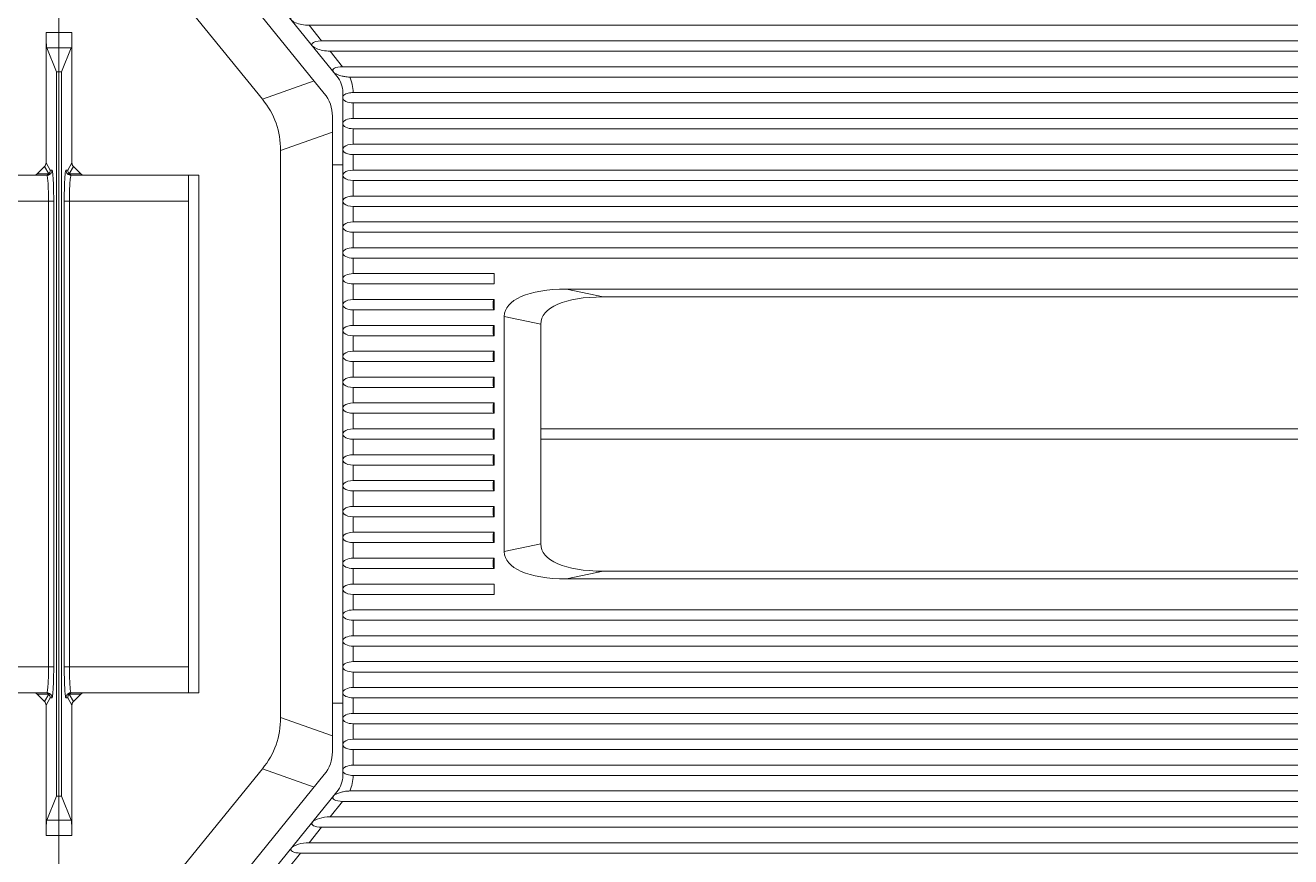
# Model space of a CAD drawing. Header units: millimetres. Extents: x 2185 to 26698, y 9658 to 17427.
# Drawn here: x 17420.1 to 17664.6, y 15664 to 15824.7 of the extents above; entities that cross this region are included whole.
import ezdxf

# ---------------------------------------------------------------- set-up
doc = ezdxf.new("R2010")
doc.units = ezdxf.units.MM
doc.linetypes.add('SLD-实线', pattern=[0])
doc.layers.add('文字层', color=8, linetype='SLD-实线', lineweight=15)

# ---------------------------------------------------------------- blocks, each defined once
blk = doc.blocks.new('76128193')
at = {"color": 7, "linetype": 'Continuous'}
for p, q in [((-4020.43, 2581.93), (-4020.43, 2041.93)), ((-3060.43, 2517.58), (-3060.43, 2106.28)), ((-3987.87, 2407.16), (-3966.72, 2381.11)), ((-3969.17, 2377.77), (-3989.32, 2402.6)), ((-3997.08, 2396.29), (-3981.11, 2376.62)), ((-4017.93, 2389.53), (-4020.43, 2389.53)), ((-4017.93, 2389.53), (-4017.93, 2364.35)), ((-3969.69, 2387.93), (-3972.12, 2390.93)), ((-3972.12, 2390.93), (-3760.64, 2390.93)), ((-3060.43, 2389.53), (-3062.93, 2389.53)), ((-3062.93, 2364.35), (-3062.93, 2389.53)), ((-4018.08, 2386.56), (-4020.43, 2386.56)), ((-4018.08, 2386.56), (-4019.93, 2381.93)), ((-3758.12, 2387.93), (-3969.69, 2387.93)), ((-3060.43, 2386.56), (-3062.79, 2386.56)), ((-3060.93, 2381.93), (-3062.79, 2386.56)), ((-3965.63, 2382.93), (-3968.06, 2385.93)), ((-3968.06, 2385.93), (-3756.44, 2385.93)), ((-4020.43, 2381.93), (-4019.93, 2381.93)), ((-4019.93, 2381.93), (-4019.93, 2241.93)), ((-3753.93, 2382.93), (-3965.63, 2382.93)), ((-3060.93, 2381.93), (-3060.43, 2381.93)), ((-3060.93, 2241.93), (-3060.93, 2381.93)), ((-3971.11, 2380.17), (-3981.11, 2376.62)), ((-3964.27, 2380.93), (-3752.25, 2380.93)), ((-3965.6, 2245.91), (-3965.6, 2377.95)), ((-3749.73, 2377.93), (-3963.6, 2377.93)), ((-3963.6, 2372.93), (-3963.6, 2375.93)), ((-3963.6, 2375.93), (-3748.05, 2375.93)), ((-3967.6, 2373.36), (-3967.6, 2250.5)), ((-3745.53, 2372.93), (-3963.6, 2372.93)), ((-3977.6, 2366.73), (-3967.6, 2370.28)), ((-3963.6, 2367.93), (-3963.6, 2370.93)), ((-3963.6, 2370.93), (-3743.86, 2370.93)), ((-3977.6, 2366.73), (-3977.6, 2257.13)), ((-3741.34, 2367.93), (-3963.6, 2367.93)), ((-4017.93, 2364.35), (-4018.74, 2362.93)), ((-3963.6, 2362.93), (-3963.6, 2365.93)), ((-3963.6, 2365.93), (-3739.66, 2365.93)), ((-3062.13, 2362.93), (-3062.93, 2364.35)), ((-4019.07, 2362.93), (-4018.74, 2362.93)), ((-4017.64, 2363.64), (-4018.45, 2362.23)), ((-4016.23, 2362.23), (-4018.45, 2362.23)), ((-4018.07, 2361.93), (-3993.39, 2361.93)), ((-4016.23, 2362.23), (-4017.64, 2363.64)), ((-3995.39, 2261.93), (-3995.39, 2361.93)), ((-3993.39, 2261.93), (-3993.39, 2361.93)), ((-3965.6, 2363.93), (-3967.6, 2363.93)), ((-3737.14, 2362.93), (-3963.6, 2362.93)), ((-3086.79, 2361.93), (-3062.79, 2361.93)), ((-3063.23, 2363.64), (-3064.64, 2362.23)), ((-3062.42, 2362.23), (-3064.64, 2362.23)), ((-3063.23, 2363.64), (-3062.42, 2362.23)), ((-3062.13, 2362.93), (-3061.79, 2362.93)), ((-3963.6, 2357.93), (-3963.6, 2360.93)), ((-3963.6, 2360.93), (-3735.47, 2360.93)), ((-4019.41, 2266.93), (-4019.41, 2356.93)), ((-4019.41, 2356.93), (-4018.42, 2356.93)), ((-4018.42, 2356.93), (-4018.42, 2266.93)), ((-3995.39, 2356.93), (-4018.42, 2356.93)), ((-3732.95, 2357.93), (-3963.6, 2357.93)), ((-3061.45, 2356.93), (-3084.79, 2356.93)), ((-3062.45, 2266.93), (-3062.45, 2356.93)), ((-3061.45, 2356.93), (-3061.45, 2266.93)), ((-3963.6, 2352.93), (-3963.6, 2355.93)), ((-3963.6, 2355.93), (-3731.27, 2355.93)), ((-3728.75, 2352.93), (-3963.6, 2352.93)), ((-3963.6, 2347.93), (-3963.6, 2350.93)), ((-3963.6, 2350.93), (-3727.07, 2350.93)), ((-3724.56, 2347.93), (-3963.6, 2347.93)), ((-3963.6, 2342.93), (-3963.6, 2345.93)), ((-3963.6, 2345.93), (-3722.86, 2345.93)), ((-3936.38, 2342.93), (-3963.6, 2342.93)), ((-3936.38, 2342.93), (-3936.38, 2340.93)), ((-3963.6, 2337.93), (-3963.6, 2340.93)), ((-3963.6, 2340.93), (-3936.38, 2340.93)), ((-3915.31, 2338.43), (-3922.37, 2339.93)), ((-3922.37, 2339.93), (-3722.68, 2339.93)), ((-3936.38, 2337.93), (-3963.6, 2337.93)), ((-3936.56, 2337.49), (-3936.56, 2336.37)), ((-3936.38, 2337.93), (-3936.38, 2335.93)), ((-3726.36, 2338.43), (-3915.31, 2338.43)), ((-3963.6, 2332.93), (-3963.6, 2335.93)), ((-3963.6, 2335.93), (-3936.38, 2335.93)), ((-3936.38, 2332.93), (-3963.6, 2332.93)), ((-3936.56, 2332.49), (-3936.56, 2331.37)), ((-3936.38, 2332.93), (-3936.38, 2330.93)), ((-3934.4, 2289.19), (-3934.4, 2334.67)), ((-3934.4, 2334.67), (-3927.34, 2333.17)), ((-3927.34, 2333.17), (-3927.35, 2312.93)), ((-3963.6, 2327.93), (-3963.6, 2330.93)), ((-3963.6, 2330.93), (-3936.38, 2330.93)), ((-3936.38, 2327.93), (-3963.6, 2327.93)), ((-3936.38, 2327.93), (-3936.38, 2325.93)), ((-3963.6, 2322.93), (-3963.6, 2325.93)), ((-3963.6, 2325.93), (-3936.38, 2325.93)), ((-3936.56, 2327.49), (-3936.56, 2326.37)), ((-3936.38, 2322.93), (-3963.6, 2322.93)), ((-3936.38, 2322.93), (-3936.38, 2320.93)), ((-3963.6, 2317.93), (-3963.6, 2320.93)), ((-3963.6, 2320.93), (-3936.38, 2320.93)), ((-3936.56, 2322.49), (-3936.56, 2321.37)), ((-3936.38, 2317.93), (-3963.6, 2317.93)), ((-3936.38, 2317.93), (-3936.38, 2315.93)), ((-3963.6, 2312.93), (-3963.6, 2315.93)), ((-3963.6, 2315.93), (-3936.38, 2315.93)), ((-3936.56, 2317.49), (-3936.56, 2316.37)), ((-3936.38, 2312.93), (-3963.6, 2312.93)), ((-3936.38, 2312.93), (-3936.38, 2310.93)), ((-3927.35, 2312.93), (-3927.35, 2310.93)), ((-3927.34, 2312.93), (-3716.01, 2312.93)), ((-3963.6, 2307.93), (-3963.6, 2310.93)), ((-3963.6, 2310.93), (-3936.38, 2310.93)), ((-3936.56, 2312.49), (-3936.56, 2311.37)), ((-3927.35, 2310.93), (-3927.34, 2290.69)), ((-3927.34, 2310.93), (-3716.01, 2310.93)), ((-3936.38, 2307.93), (-3963.6, 2307.93)), ((-3963.6, 2302.93), (-3963.6, 2305.93)), ((-3963.6, 2305.93), (-3936.38, 2305.93)), ((-3936.56, 2307.49), (-3936.56, 2306.37)), ((-3936.38, 2307.93), (-3936.38, 2305.93)), ((-3936.38, 2302.93), (-3963.6, 2302.93)), ((-3963.6, 2297.93), (-3963.6, 2300.93)), ((-3963.6, 2300.93), (-3936.38, 2300.93)), ((-3936.56, 2302.49), (-3936.56, 2301.37)), ((-3936.38, 2302.93), (-3936.38, 2300.93)), ((-3936.38, 2297.93), (-3963.6, 2297.93)), ((-3963.6, 2292.93), (-3963.6, 2295.93)), ((-3963.6, 2295.93), (-3936.38, 2295.93)), ((-3936.56, 2297.49), (-3936.56, 2296.37)), ((-3936.38, 2297.93), (-3936.38, 2295.93)), ((-3936.38, 2292.93), (-3963.6, 2292.93)), ((-3963.6, 2287.93), (-3963.6, 2290.93)), ((-3963.6, 2290.93), (-3936.38, 2290.93)), ((-3936.56, 2292.49), (-3936.56, 2291.37)), ((-3936.38, 2292.93), (-3936.38, 2290.93)), ((-3927.34, 2290.69), (-3934.4, 2289.19)), ((-3936.38, 2287.93), (-3963.6, 2287.93)), ((-3936.56, 2287.49), (-3936.56, 2286.37)), ((-3936.38, 2287.93), (-3936.38, 2285.93)), ((-3963.6, 2282.93), (-3963.6, 2285.93)), ((-3963.6, 2285.93), (-3936.38, 2285.93)), ((-3922.37, 2283.93), (-3915.31, 2285.43)), ((-3722.68, 2283.93), (-3922.37, 2283.93)), ((-3915.31, 2285.43), (-3726.36, 2285.43)), ((-3936.38, 2282.93), (-3963.6, 2282.93)), ((-3936.38, 2282.93), (-3936.38, 2280.93)), ((-3963.6, 2277.93), (-3963.6, 2280.93)), ((-3963.6, 2280.93), (-3936.38, 2280.93)), ((-3722.86, 2277.93), (-3963.6, 2277.93)), ((-3963.6, 2272.93), (-3963.6, 2275.93)), ((-3963.6, 2275.93), (-3724.56, 2275.93)), ((-3727.07, 2272.93), (-3963.6, 2272.93)), ((-3963.6, 2267.93), (-3963.6, 2270.93)), ((-3963.6, 2270.93), (-3728.75, 2270.93)), ((-4019.41, 2266.93), (-3995.39, 2266.93)), ((-3731.27, 2267.93), (-3963.6, 2267.93)), ((-3061.45, 2266.93), (-3062.45, 2266.93)), ((-3963.6, 2262.93), (-3963.6, 2265.93)), ((-3963.6, 2265.93), (-3732.95, 2265.93)), ((-4017.64, 2260.22), (-4018.45, 2261.64)), ((-4018.45, 2261.64), (-4016.23, 2261.63)), ((-4018.07, 2261.93), (-3993.39, 2261.93)), ((-4017.64, 2260.22), (-4016.23, 2261.63)), ((-3735.47, 2262.93), (-3963.6, 2262.93)), ((-3086.79, 2261.93), (-3062.79, 2261.93)), ((-3064.64, 2261.63), (-3062.42, 2261.64)), ((-3064.64, 2261.63), (-3063.23, 2260.22)), ((-3063.23, 2260.22), (-3062.42, 2261.64)), ((-4018.74, 2260.93), (-4019.07, 2260.93)), ((-4018.74, 2260.93), (-4017.93, 2259.52)), ((-4017.93, 2259.52), (-4017.93, 2234.33)), ((-3967.6, 2259.93), (-3965.6, 2259.93)), ((-3963.6, 2257.93), (-3963.6, 2260.93)), ((-3963.6, 2260.93), (-3737.14, 2260.93)), ((-3062.93, 2259.52), (-3062.13, 2260.93)), ((-3062.93, 2234.33), (-3062.93, 2259.52)), ((-3061.79, 2260.93), (-3062.13, 2260.93)), ((-3967.6, 2253.58), (-3977.6, 2257.13)), ((-3739.66, 2257.93), (-3963.6, 2257.93)), ((-3963.6, 2252.93), (-3963.6, 2255.93)), ((-3963.6, 2255.93), (-3741.34, 2255.93)), ((-3743.86, 2252.93), (-3963.6, 2252.93)), ((-3963.6, 2247.93), (-3963.6, 2250.93)), ((-3745.53, 2250.93), (-3963.6, 2250.93)), ((-3981.11, 2247.24), (-3997.08, 2227.57)), ((-3981.11, 2247.24), (-3971.11, 2243.69)), ((-3963.6, 2247.93), (-3748.05, 2247.93)), ((-3989.32, 2221.27), (-3969.17, 2246.09)), ((-3963.6, 2245.93), (-3749.73, 2245.93)), ((-3987.87, 2216.7), (-3966.72, 2242.76)), ((-3752.25, 2242.93), (-3964.27, 2242.93)), ((-4020.43, 2241.93), (-4019.93, 2241.93)), ((-4019.93, 2241.93), (-4018.08, 2237.3)), ((-3968.06, 2237.93), (-3965.63, 2240.93)), ((-3965.63, 2240.93), (-3753.93, 2240.93)), ((-3062.79, 2237.3), (-3060.93, 2241.93)), ((-3060.93, 2241.93), (-3060.43, 2241.93)), ((-4018.08, 2237.3), (-4020.43, 2237.3)), ((-3756.44, 2237.93), (-3968.06, 2237.93)), ((-3062.79, 2237.3), (-3060.43, 2237.3)), ((-3972.12, 2232.93), (-3969.69, 2235.93)), ((-3969.69, 2235.93), (-3758.12, 2235.93)), ((-4017.93, 2234.33), (-4020.43, 2234.33)), ((-3760.64, 2232.93), (-3972.12, 2232.93)), ((-3062.93, 2234.33), (-3060.43, 2234.33)), ((-3976.18, 2227.93), (-3973.74, 2230.93)), ((-3973.74, 2230.93), (-3762.32, 2230.93))]:
    blk.add_line(p, q, dxfattribs=at)
for points in [[(-4019.41, 2356.93), (-4019.26, 2356.93), (-4018.42, 2356.93)], [(-3061.45, 2266.93), (-3061.6, 2266.93), (-3084.79, 2266.93)]]:
    blk.add_lwpolyline(points, dxfattribs=at)
for centre, radius, start, end in [((-3970.6, 2377.95), 5, 0, 39.0635), ((-3970.6, 2377.95), 7, 359.8028, 25.1589), ((-3974.6, 2373.36), 7, 0, 39.0635), ((-3063.13, 2362.93), 1.01, 344.9807, 359.8007), ((-3974.6, 2250.5), 7, 320.9365, 0), ((-3970.6, 2245.91), 5, 320.9365, 0), ((-3970.6, 2245.91), 7, 334.8411, 0.1972)]:
    blk.add_arc(centre, radius, start, end, dxfattribs=at)
for centre, major_axis, ratio, start_param, end_param in [((-3972.93, 2391.93), (2.7, -0.34), 0.348244, 1.920197, 5.06179), ((-3062.76, 2389.53), (0, 3), 0.057143, -4.712389, -3.28349), ((-3968.87, 2386.93), (2.7, -0.34), 0.348244, 1.920197, 5.06179), ((-3964.82, 2381.93), (2.7, -0.34), 0.348244, 1.920197, 3.490993), ((-4385.53, 2227.59), (407.04, 144.4), 0.185229, -0.065614, 0.065614), ((-3963.6, 2376.93), (2, 0), 0.5, 3.141592, 4.712389), ((-3963.6, 2371.93), (2, 0), 0.5, 7.853982, 10.995574), ((-3963.6, 2366.93), (2, 0), 0.5, 1.570796, 4.712389), ((-4016.93, 2364.35), (0.499, 0.874), 0.993417, -4.191097, -3.406871), ((-4015.51, 2362.93), (1.01, 0), 0.987852, -2.362305, -1.570796), ((-3963.6, 2361.93), (2, 0), 0.5, 1.570796, 4.712389), ((-3963.6, 2356.93), (2, 0), 0.5, 1.570796, 4.712389), ((-3963.6, 2351.93), (2, 0), 0.5, 1.570796, 4.712389), ((-3963.6, 2346.93), (2, 0), 0.5, 7.853982, 10.995574), ((-3963.6, 2341.93), (2, 0), 0.5, 7.853982, 10.995574), ((-3913.95, 2330.99), (20.38, -4.33), 0.383888, 2.076385, 3.222994), ((-3963.6, 2336.93), (2, 0), 0.5, 1.570796, 4.712389), ((-3936.38, 2336.93), (0, 1), 0.216178, 0, 0.972159), ((-3906.89, 2329.49), (20.38, -4.33), 0.383888, 2.076385, 3.222994), ((-3936.38, 2336.93), (0, 1), 0.216178, -4.113752, -3.141593), ((-3963.6, 2331.93), (2, 0), 0.5, 1.570796, 4.712389), ((-3936.38, 2331.93), (0, 1), 0.216178, 0, 0.972159), ((-3936.38, 2331.93), (0, 1), 0.216178, -4.113752, -3.141593), ((-3963.6, 2326.93), (2, 0), 0.5, 1.570796, 4.712389), ((-3936.38, 2326.93), (0, 1), 0.216178, 0, 0.972159), ((-3936.38, 2326.93), (0, 1), 0.216178, -4.113752, -3.141593), ((-3963.6, 2321.93), (2, 0), 0.5, 1.570796, 4.712389), ((-3936.38, 2321.93), (0, 1), 0.216178, 0, 0.972159), ((-3936.38, 2321.93), (0, 1), 0.216178, -4.113752, -3.141593), ((-3963.6, 2316.93), (2, 0), 0.5, 1.570796, 4.712389), ((-3936.38, 2316.93), (0, 1), 0.216178, 0, 0.972159), ((-3936.38, 2316.93), (0, 1), 0.216178, -4.113752, -3.141593), ((-3963.6, 2311.93), (2, 0), 0.5, 1.570796, 4.712389), ((-3936.38, 2311.93), (0, 1), 0.216178, 0, 0.972159), ((-3936.38, 2311.93), (0, 1), 0.216178, -4.113752, -3.141593), ((-3963.6, 2306.93), (2, 0), 0.5, 1.570796, 4.712389), ((-3936.38, 2306.93), (0, 1), 0.216178, 0, 0.972159), ((-3936.38, 2306.93), (0, 1), 0.216178, -4.113752, -3.141593), ((-3963.6, 2301.93), (2, 0), 0.5, 1.570796, 4.712389), ((-3936.38, 2301.93), (0, 1), 0.216178, 0, 0.972159), ((-3936.38, 2301.93), (0, 1), 0.216178, -4.113752, -3.141593), ((-3963.6, 2296.93), (2, 0), 0.5, 1.570796, 4.712389), ((-3936.38, 2296.93), (0, 1), 0.216178, 0, 0.972159), ((-3936.38, 2296.93), (0, 1), 0.216178, -4.113752, -3.141593), ((-3963.6, 2291.93), (2, 0), 0.5, 1.570796, 4.712389), ((-3936.38, 2291.93), (0, 1), 0.216178, 0, 0.972159), ((-3936.38, 2291.93), (0, 1), 0.216178, -4.113752, -3.141593), ((-3913.95, 2292.87), (20.38, 4.33), 0.383888, 3.060192, 4.2068), ((-3906.89, 2294.37), (20.38, 4.33), 0.383888, 3.060192, 4.2068), ((-3963.6, 2286.93), (2, 0), 0.5, 7.853982, 10.995574), ((-3936.38, 2286.93), (0, 1), 0.216178, 0, 0.972159), ((-3936.38, 2286.93), (0, 1), 0.216178, -4.113752, -3.141593), ((-3963.6, 2281.93), (2, 0), 0.5, 1.570796, 4.712389), ((-3963.6, 2276.93), (2, 0), 0.5, 7.853982, 10.995574), ((-3963.6, 2271.93), (2, 0), 0.5, 7.853982, 10.995574), ((-3963.6, 2266.93), (2, 0), 0.5, 7.853982, 10.995574), ((-4015.51, 2260.93), (1.01, 0), 0.987852, 1.570796, 2.362305), ((-3963.6, 2261.93), (2, 0), 0.5, 7.853982, 10.995574), ((-3065.36, 2260.93), (1.01, 0), 0.987852, 0.779287, 1.570796), ((-4016.93, 2259.51), (-0.499, 0.874), 0.993417, 0.265278, 1.049504), ((-3063.94, 2259.51), (0.499, 0.874), 0.993417, -1.049504, -0.265278), ((-4385.53, 2396.27), (407.04, -144.4), 0.185229, -0.065614, 0.065614), ((-3963.6, 2256.93), (2, 0), 0.5, 7.853982, 10.995574), ((-3963.6, 2251.93), (2, 0), 0.5, 1.570796, 4.712389), ((-3963.6, 2246.93), (2, 0), 0.5, 1.570796, 3.141593), ((-3964.82, 2241.93), (2.7, 0.34), 0.348244, 9.075378, 10.646173), ((-4018.1, 2234.33), (0, 3), 0.057143, -1.570796, -0.141897), ((-3968.87, 2236.93), (2.7, 0.34), 0.348244, 7.504581, 10.646173), ((-3062.76, 2234.33), (0, 3), 0.057143, 0.141897, 1.570796), ((-3972.93, 2231.93), (2.7, 0.34), 0.348244, 7.504581, 10.646173)]:
    blk.add_ellipse(centre, major_axis=major_axis, ratio=ratio, start_param=start_param, end_param=end_param, dxfattribs=at)
for points in [[(-3967.2, 2381.69), (-3967.01, 2381.59), (-3966.81, 2381.5), (-3966.61, 2381.41)], [(-3965.39, 2377.4), (-3965.47, 2377.34), (-3965.55, 2377.26), (-3965.6, 2377.17)], [(-3062.93, 2364.35), (-3062.93, 2364.09), (-3063.05, 2363.82), (-3063.23, 2363.64)], [(-4018.71, 2362.67), (-4018.73, 2362.76), (-4018.74, 2362.84), (-4018.74, 2362.93)], [(-4018.45, 2362.23), (-4018.57, 2362.35), (-4018.66, 2362.51), (-4018.71, 2362.67)], [(-4017.74, 2361.93), (-4018, 2361.93), (-4018.27, 2362.04), (-4018.45, 2362.23)], [(-3064.64, 2362.23), (-3064.82, 2362.04), (-3065.1, 2361.93), (-3065.36, 2361.93)], [(-3063.12, 2361.93), (-3062.87, 2361.93), (-3062.6, 2362.04), (-3062.42, 2362.23)], [(-3062.42, 2362.23), (-3062.3, 2362.35), (-3062.21, 2362.51), (-3062.16, 2362.67)], [(-4018.74, 2260.93), (-4018.74, 2261.18), (-4018.63, 2261.46), (-4018.45, 2261.64)], [(-4018.45, 2261.64), (-4018.27, 2261.82), (-4018, 2261.93), (-4017.74, 2261.93)], [(-3062.42, 2261.64), (-3062.6, 2261.82), (-3062.87, 2261.93), (-3063.12, 2261.93)], [(-3062.13, 2260.93), (-3062.13, 2261.18), (-3062.24, 2261.46), (-3062.42, 2261.64)], [(-3965.6, 2246.69), (-3965.55, 2246.6), (-3965.47, 2246.52), (-3965.39, 2246.46)], [(-3965.39, 2246.46), (-3965.31, 2246.38), (-3965.21, 2246.32), (-3965.11, 2246.27)], [(-3966.61, 2242.45), (-3966.81, 2242.36), (-3967.01, 2242.27), (-3967.2, 2242.17)]]:
    blk.add_open_spline(points, degree=3, dxfattribs=at)
for points, knots in [([(-3966.61, 2381.41), (-3966.52, 2381.38), (-3966.17, 2381.25), (-3965.81, 2381.14), (-3965.54, 2381.08)], [0, 0, 0, 0, 0.2535, 1, 1, 1, 1]), ([(-3965.54, 2381.08), (-3965.44, 2381.06), (-3965.02, 2380.97), (-3964.59, 2380.93), (-3964.27, 2380.93)], [0, 0, 0, 0, 0.253446, 1, 1, 1, 1]), ([(-3963.6, 2377.93), (-3963.92, 2377.93), (-3964.55, 2377.86), (-3965.15, 2377.61), (-3965.39, 2377.4)], [0, 0, 0, 0, 0.495467, 1, 1, 1, 1]), ([(-4019.35, 2360.33), (-4019.34, 2360.8), (-4019.29, 2361.57), (-4019.23, 2362.34), (-4019.18, 2362.64)], [0, 0, 0, 0, 0.609853, 1, 1, 1, 1]), ([(-4019.18, 2362.64), (-4019.16, 2362.71), (-4019.15, 2362.8), (-4019.1, 2362.93), (-4019.07, 2362.93)], [0, 0, 0, 0, 0.711971, 1, 1, 1, 1]), ([(-4019.07, 2362.93), (-4019.07, 2362.68), (-4018.86, 2362.14), (-4018.33, 2361.93), (-4018.07, 2361.93)], [0, 0, 0, 0, 0.500295, 1, 1, 1, 1]), ([(-4018.39, 2358.84), (-4018.38, 2359.26), (-4018.35, 2360.01), (-4018.29, 2360.88), (-4018.23, 2361.41), (-4018.18, 2361.69), (-4018.14, 2361.84), (-4018.1, 2361.93), (-4018.07, 2361.93)], [0, 0, 0, 0, 0.403576, 0.718548, 0.834841, 0.921132, 0.975909, 1, 1, 1, 1]), ([(-3062.79, 2361.93), (-3062.75, 2361.93), (-3062.57, 2361.94), (-3062.39, 2362.01), (-3062.28, 2362.07)], [0, 0, 0, 0, 0.264373, 1, 1, 1, 1]), ([(-3062.79, 2361.93), (-3062.75, 2361.93), (-3062.7, 2361.75), (-3062.68, 2361.65), (-3062.66, 2361.55)], [0, 0, 0, 0, 0.286293, 1, 1, 1, 1]), ([(-3062.28, 2362.07), (-3062.14, 2362.15), (-3061.89, 2362.4), (-3061.79, 2362.75), (-3061.79, 2362.93)], [0, 0, 0, 0, 0.464106, 1, 1, 1, 1]), ([(-3061.79, 2362.93), (-3061.77, 2362.93), (-3061.73, 2362.84), (-3061.7, 2362.7), (-3061.65, 2362.44), (-3061.63, 2362.24), (-3061.62, 2362.12)], [0, 0, 0, 0, 0.082405, 0.272532, 0.579405, 1, 1, 1, 1]), ([(-3061.62, 2362.12), (-3061.61, 2362.01), (-3061.57, 2361.5), (-3061.54, 2360.98), (-3061.52, 2360.57)], [0, 0, 0, 0, 0.207406, 1, 1, 1, 1]), ([(-4019.41, 2356.93), (-4019.41, 2357.23), (-4019.41, 2358.36), (-4019.39, 2359.49), (-4019.35, 2360.33)], [0, 0, 0, 0, 0.264352, 1, 1, 1, 1]), ([(-3062.66, 2361.55), (-3062.6, 2361.19), (-3062.53, 2360.29), (-3062.49, 2359.38), (-3062.48, 2358.84)], [0, 0, 0, 0, 0.401337, 1, 1, 1, 1]), ([(-3061.52, 2360.57), (-3061.51, 2360.3), (-3061.47, 2359.09), (-3061.45, 2357.87), (-3061.45, 2356.93)], [0, 0, 0, 0, 0.22579, 1, 1, 1, 1]), ([(-4018.42, 2356.93), (-4018.42, 2357.09), (-4018.41, 2357.73), (-4018.4, 2358.37), (-4018.39, 2358.84)], [0, 0, 0, 0, 0.256074, 1, 1, 1, 1]), ([(-3062.48, 2358.84), (-3062.47, 2358.69), (-3062.46, 2358.05), (-3062.45, 2357.41), (-3062.45, 2356.93)], [0, 0, 0, 0, 0.241392, 1, 1, 1, 1]), ([(-4019.34, 2263.29), (-4019.36, 2263.56), (-4019.4, 2264.78), (-4019.41, 2265.99), (-4019.41, 2266.93)], [0, 0, 0, 0, 0.22579, 1, 1, 1, 1]), ([(-4018.39, 2265.02), (-4018.39, 2265.17), (-4018.41, 2265.81), (-4018.42, 2266.45), (-4018.42, 2266.93)], [0, 0, 0, 0, 0.241392, 1, 1, 1, 1]), ([(-3062.45, 2266.93), (-3062.45, 2266.77), (-3062.45, 2266.13), (-3062.46, 2265.49), (-3062.48, 2265.02)], [0, 0, 0, 0, 0.256074, 1, 1, 1, 1]), ([(-3061.45, 2266.93), (-3061.45, 2266.63), (-3061.46, 2265.5), (-3061.48, 2264.36), (-3061.51, 2263.53)], [0, 0, 0, 0, 0.264389, 1, 1, 1, 1]), ([(-4018.2, 2262.31), (-4018.26, 2262.67), (-4018.33, 2263.57), (-4018.37, 2264.48), (-4018.39, 2265.02)], [0, 0, 0, 0, 0.401337, 1, 1, 1, 1]), ([(-3062.48, 2265.02), (-3062.49, 2264.6), (-3062.52, 2263.85), (-3062.58, 2262.98), (-3062.64, 2262.45), (-3062.69, 2262.18), (-3062.72, 2262.03), (-3062.77, 2261.93), (-3062.79, 2261.93)], [0, 0, 0, 0, 0.403576, 0.718548, 0.834841, 0.921132, 0.975909, 1, 1, 1, 1]), ([(-4019.24, 2261.74), (-4019.25, 2261.85), (-4019.3, 2262.36), (-4019.33, 2262.88), (-4019.34, 2263.29)], [0, 0, 0, 0, 0.207406, 1, 1, 1, 1]), ([(-4019.07, 2260.93), (-4019.09, 2260.93), (-4019.13, 2261.02), (-4019.17, 2261.16), (-4019.21, 2261.43), (-4019.23, 2261.63), (-4019.24, 2261.74)], [0, 0, 0, 0, 0.082405, 0.272532, 0.579405, 1, 1, 1, 1]), ([(-4018.59, 2261.79), (-4018.72, 2261.71), (-4018.97, 2261.46), (-4019.07, 2261.11), (-4019.07, 2260.93)], [0, 0, 0, 0, 0.464106, 1, 1, 1, 1]), ([(-4018.07, 2261.93), (-4018.12, 2261.93), (-4018.3, 2261.92), (-4018.47, 2261.86), (-4018.59, 2261.79)], [0, 0, 0, 0, 0.264373, 1, 1, 1, 1]), ([(-4018.07, 2261.93), (-4018.11, 2261.93), (-4018.17, 2262.11), (-4018.19, 2262.22), (-4018.2, 2262.31)], [0, 0, 0, 0, 0.286293, 1, 1, 1, 1]), ([(-3061.79, 2260.93), (-3061.79, 2261.19), (-3062.01, 2261.72), (-3062.54, 2261.93), (-3062.79, 2261.93)], [0, 0, 0, 0, 0.500294, 1, 1, 1, 1]), ([(-3061.51, 2263.53), (-3061.53, 2263.06), (-3061.57, 2262.29), (-3061.64, 2261.52), (-3061.69, 2261.22)], [0, 0, 0, 0, 0.609808, 1, 1, 1, 1]), ([(-3061.69, 2261.22), (-3061.7, 2261.15), (-3061.72, 2261.07), (-3061.76, 2260.93), (-3061.79, 2260.93)], [0, 0, 0, 0, 0.711961, 1, 1, 1, 1]), ([(-3965.11, 2246.27), (-3965, 2246.2), (-3964.52, 2246), (-3963.99, 2245.93), (-3963.6, 2245.93)], [0, 0, 0, 0, 0.253805, 1, 1, 1, 1]), ([(-3965.55, 2242.78), (-3965.64, 2242.76), (-3966, 2242.67), (-3966.35, 2242.55), (-3966.61, 2242.45)], [0, 0, 0, 0, 0.24683, 1, 1, 1, 1]), ([(-3964.27, 2242.93), (-3964.37, 2242.93), (-3964.8, 2242.92), (-3965.23, 2242.85), (-3965.55, 2242.78)], [0, 0, 0, 0, 0.247146, 1, 1, 1, 1])]:
    blk.add_open_spline(points, degree=3, knots=knots, dxfattribs=at)
blk = doc.blocks.new('*U127')
at = {"layer": '文字层'}
blk.add_blockref('76128193', (3540.43, -2316.18), dxfattribs=at)
blk = doc.blocks.new('*U128')
at = {"color": 0, "linetype": 'ByBlock', "lineweight": -2, "transparency": 16777216}
for p in [(0, 3240), (960, 3240)]:
    blk.add_blockref('*U127', p, dxfattribs=at)

msp = doc.modelspace()

# ---------------------------------------------------------------- block references
msp.add_blockref('*U128', (16946.579, 12509.957))

doc.saveas('drawing.dxf')
